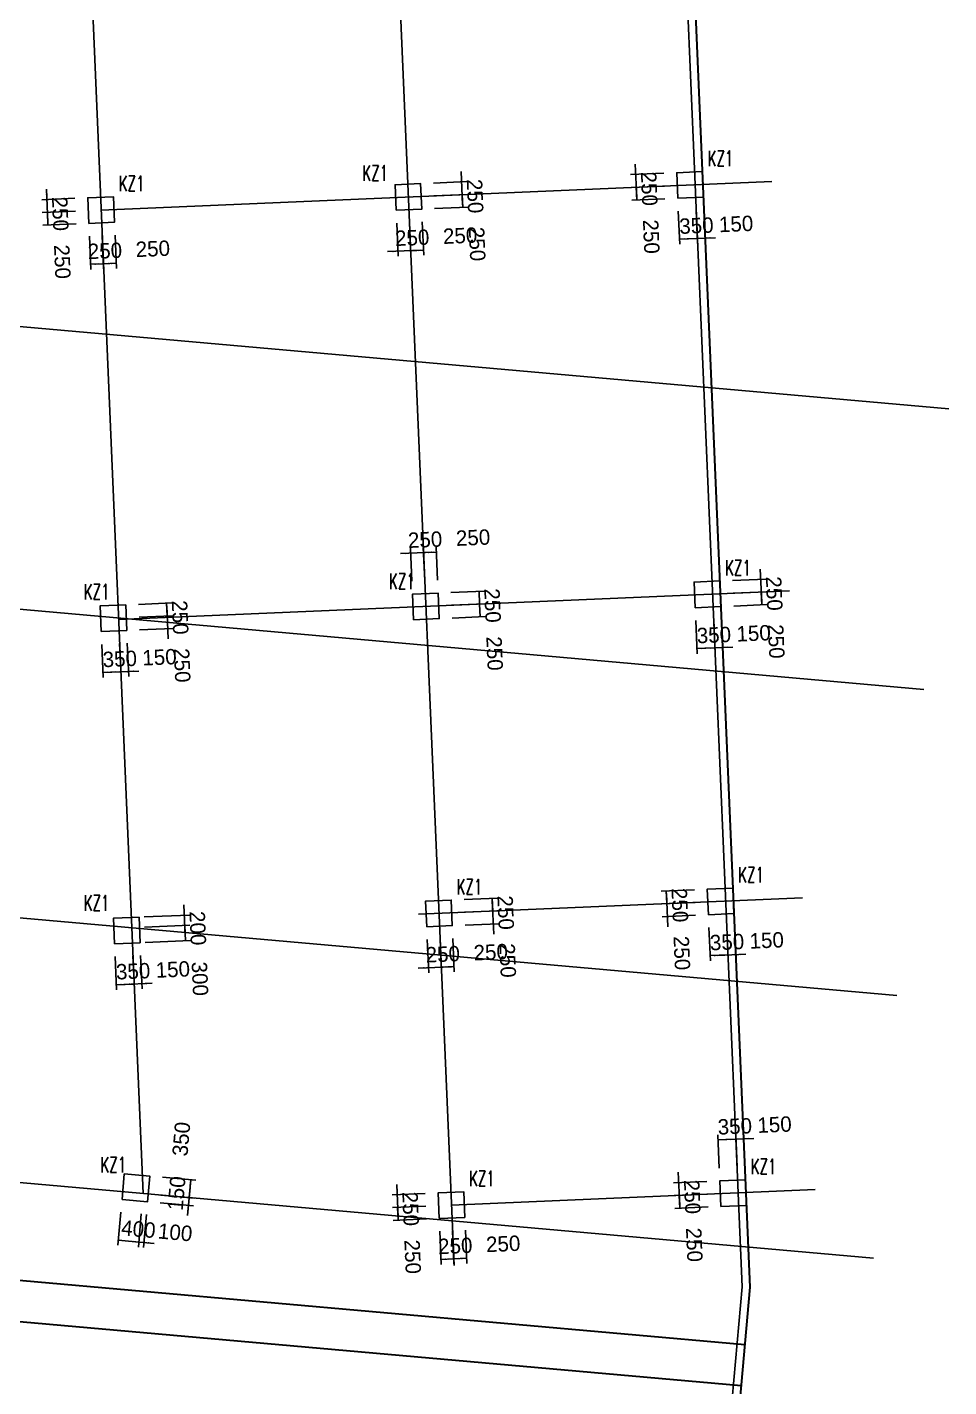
# Model space of a CAD drawing. Extents: x 387171 to 699106, y 11966 to 245688.
# Drawn here: x 648976 to 666956, y 81130 to 107673 of the extents above; entities that cross this region are included whole.
import ezdxf

# ---------------------------------------------------------------- set-up
doc = ezdxf.new("R2010")
doc.units = 0
doc.header["$LTSCALE"] = 100
doc.header["$MEASUREMENT"] = 0
for name, color, linetype in [('COLU', 7, 'Continuous'), ('DIM', 3, 'Continuous'), ('DOTE', 253, 'Continuous'), ('NUM', 7, 'Continuous')]:
    doc.layers.add(name, color=color, linetype=linetype)
doc.styles.add('hztxt', font='hztxt')
doc.styles.get("Standard").update_dxf_attribs({"font": 'standard'})
doc.dimstyles.get("Standard").update_dxf_attribs({"dimtxt": 300, "dimasz": 100, "dimexe": 100, "dimexo": 250, "dimgap": 100, "dimtad": 0, "dimtoh": 1, "dimdec": 0, "dimdsep": 46, "dimcen": 0.09, "dimclrt": 7, "dimadec": 0, "dimazin": 0, "dimtfac": 1, "dimtdec": 4, "dimtofl": 0, "dimtmove": 0, "dimatfit": 3, "dimfxl": 1, "dimtolj": 1, "dimtzin": 0, "dimarcsym": 0})

# ---------------------------------------------------------------- blocks, each defined once
blk = doc.blocks.new('*D1276')
at = {"layer": 'DIM', "color": 0, "linetype": 'ByBlock', "lineweight": -2}
for p, q in [((650690, 89528), (650717, 88878)), ((651039, 89543), (651067, 88893)), ((650713, 88978), (651063, 88993))]:
    blk.add_line(p, q, dxfattribs=at)
for points in [[(650713, 88978), (650812, 88999), (650814, 88966)], [(651063, 88993), (650964, 88972), (650962, 89006)]]:
    blk.add_solid(points, dxfattribs=at)
at = {"layer": 'DIM', "color": 7, "linetype": 'Continuous', "lineweight": -2, "insert": (651042, 89242), "char_height": 300, "width": 566.67, "attachment_point": 5, "rotation": 2.444, "style": 'hztxt'}
blk.add_mtext('350', dxfattribs=at)
blk = doc.blocks.new('*D1178')
at = {"layer": 'DIM', "color": 0, "linetype": 'ByBlock', "lineweight": -2}
for p, q in [((651039, 89543), (651067, 88893)), ((651189, 89549), (651217, 88900)), ((650863, 88985), (651412, 89008))]:
    blk.add_line(p, q, dxfattribs=at)
for points in [[(651063, 88993), (650964, 88972), (650962, 89006)], [(651213, 89000), (651312, 89020), (651313, 88987)]]:
    blk.add_solid(points, dxfattribs=at)
at = {"layer": 'DIM', "color": 7, "linetype": 'Continuous', "lineweight": -2, "insert": (651817, 89276), "char_height": 300, "width": 476.67, "attachment_point": 5, "rotation": 2.444, "style": 'hztxt'}
blk.add_mtext('150', dxfattribs=at)
blk = doc.blocks.new('*D760')
at = {"layer": 'DIM', "color": 0, "linetype": 'ByBlock', "lineweight": -2}
for p, q in [((650804, 84539), (650746, 83892)), ((651202, 84504), (651145, 83856)), ((650755, 83991), (651153, 83956))]:
    blk.add_line(p, q, dxfattribs=at)
for points in [[(650755, 83991), (650856, 83999), (650853, 83966)], [(651153, 83956), (651052, 83948), (651055, 83981)]]:
    blk.add_solid(points, dxfattribs=at)
at = {"layer": 'DIM', "color": 7, "linetype": 'Continuous', "lineweight": -2, "insert": (651146, 84208), "char_height": 300, "width": 576.67, "attachment_point": 5, "rotation": 354.9316, "style": 'hztxt'}
blk.add_mtext('400', dxfattribs=at)
blk = doc.blocks.new('*D316')
at = {"layer": 'DIM', "color": 0, "linetype": 'ByBlock', "lineweight": -2}
for p, q in [((651202, 84504), (651145, 83856)), ((651302, 84495), (651244, 83848)), ((650954, 83974), (651452, 83929))]:
    blk.add_line(p, q, dxfattribs=at)
for points in [[(651153, 83956), (651052, 83948), (651055, 83981)], [(651253, 83947), (651354, 83955), (651351, 83922)]]:
    blk.add_solid(points, dxfattribs=at)
at = {"layer": 'DIM', "color": 7, "linetype": 'Continuous', "lineweight": -2, "insert": (651863, 84144), "char_height": 300, "width": 476.67, "attachment_point": 5, "rotation": 354.9316, "style": 'hztxt'}
blk.add_mtext('100', dxfattribs=at)
blk = doc.blocks.new('*D278')
at = {"layer": 'DIM', "color": 0, "linetype": 'ByBlock', "lineweight": -2}
for p, q in [((652103, 84474), (652152, 85022)), ((651573, 84722), (652220, 84665)), ((651586, 84871), (652233, 84814))]:
    blk.add_line(p, q, dxfattribs=at)
for points in [[(652121, 84673), (652128, 84572), (652095, 84575)], [(652134, 84823), (652126, 84924), (652159, 84921)]]:
    blk.add_solid(points, dxfattribs=at)
at = {"layer": 'DIM', "color": 7, "linetype": 'Continuous', "lineweight": -2, "insert": (651890, 84906), "char_height": 300, "width": 476.67, "attachment_point": 5, "rotation": 84.9316, "style": 'hztxt'}
blk.add_mtext('150', dxfattribs=at)
blk = doc.blocks.new('*D2826')
at = {"layer": 'DIM', "color": 0, "linetype": 'ByBlock', "lineweight": -2}
for p, q in [((651617, 85220), (652264, 85163)), ((652134, 84823), (652165, 85171)), ((651586, 84871), (652233, 84814))]:
    blk.add_line(p, q, dxfattribs=at)
for points in [[(652165, 85171), (652173, 85070), (652139, 85073)], [(652134, 84823), (652126, 84924), (652159, 84921)]]:
    blk.add_solid(points, dxfattribs=at)
at = {"layer": 'DIM', "color": 7, "linetype": 'Continuous', "lineweight": -2, "insert": (651984, 85967), "char_height": 300, "width": 566.67, "attachment_point": 5, "rotation": 84.9316, "style": 'hztxt'}
blk.add_mtext('350', dxfattribs=at)
blk = doc.blocks.new('*D2434')
at = {"layer": 'DIM', "color": 0, "linetype": 'ByBlock', "lineweight": -2}
for p, q in [((650429, 95624), (650457, 94975)), ((650779, 95639), (650807, 94990)), ((650453, 95075), (650803, 95090))]:
    blk.add_line(p, q, dxfattribs=at)
for points in [[(650453, 95075), (650552, 95096), (650553, 95062)], [(650803, 95090), (650703, 95069), (650702, 95102)]]:
    blk.add_solid(points, dxfattribs=at)
at = {"layer": 'DIM', "color": 7, "linetype": 'Continuous', "lineweight": -2, "insert": (650782, 95339), "char_height": 300, "width": 566.67, "attachment_point": 5, "rotation": 2.444, "style": 'hztxt'}
blk.add_mtext('350', dxfattribs=at)
blk = doc.blocks.new('*D1997')
at = {"layer": 'DIM', "color": 0, "linetype": 'ByBlock', "lineweight": -2}
for p, q in [((650779, 95639), (650807, 94990)), ((650929, 95645), (650957, 94996)), ((650603, 95081), (651152, 95104))]:
    blk.add_line(p, q, dxfattribs=at)
for points in [[(650803, 95090), (650703, 95069), (650702, 95102)], [(650952, 95096), (651052, 95117), (651053, 95084)]]:
    blk.add_solid(points, dxfattribs=at)
at = {"layer": 'DIM', "color": 7, "linetype": 'Continuous', "lineweight": -2, "insert": (651556, 95372), "char_height": 300, "width": 476.67, "attachment_point": 5, "rotation": 2.444, "style": 'hztxt'}
blk.add_mtext('150', dxfattribs=at)
blk = doc.blocks.new('*D1548')
at = {"layer": 'DIM', "color": 0, "linetype": 'ByBlock', "lineweight": -2}
for p, q in [((651726, 95729), (651698, 96379)), ((651157, 96156), (651807, 96183)), ((651168, 95906), (651817, 95934))]:
    blk.add_line(p, q, dxfattribs=at)
for points in [[(651707, 96179), (651686, 96278), (651719, 96280)], [(651718, 95929), (651738, 95830), (651705, 95829)]]:
    blk.add_solid(points, dxfattribs=at)
at = {"layer": 'DIM', "color": 7, "linetype": 'Continuous', "lineweight": -2, "insert": (651998, 95214), "char_height": 300, "width": 566.67, "attachment_point": 5, "rotation": 272.444, "style": 'hztxt'}
blk.add_mtext('250', dxfattribs=at)
blk = doc.blocks.new('*D1510')
at = {"layer": 'DIM', "color": 0, "linetype": 'ByBlock', "lineweight": -2}
for p, q in [((651147, 96405), (651796, 96433)), ((651707, 96179), (651696, 96429)), ((651157, 96156), (651807, 96183))]:
    blk.add_line(p, q, dxfattribs=at)
for points in [[(651696, 96429), (651717, 96330), (651684, 96328)], [(651707, 96179), (651686, 96278), (651719, 96280)]]:
    blk.add_solid(points, dxfattribs=at)
at = {"layer": 'DIM', "color": 7, "linetype": 'Continuous', "lineweight": -2, "insert": (651958, 96150), "char_height": 300, "width": 566.67, "attachment_point": 5, "rotation": 272.444, "style": 'hztxt'}
blk.add_mtext('250', dxfattribs=at)
blk = doc.blocks.new('*D1045')
at = {"layer": 'DIM', "color": 0, "linetype": 'ByBlock', "lineweight": -2}
for p, q in [((661679, 85317), (661707, 84667)), ((662237, 85140), (661588, 85112)), ((662248, 84890), (661598, 84863))]:
    blk.add_line(p, q, dxfattribs=at)
for points in [[(661688, 85117), (661667, 85216), (661700, 85217)], [(661698, 84867), (661719, 84768), (661686, 84766)]]:
    blk.add_solid(points, dxfattribs=at)
at = {"layer": 'DIM', "color": 7, "linetype": 'Continuous', "lineweight": -2, "insert": (661950, 84837), "char_height": 300, "width": 566.67, "attachment_point": 5, "rotation": 272.444, "style": 'hztxt'}
blk.add_mtext('250', dxfattribs=at)
blk = doc.blocks.new('*D626')
at = {"layer": 'DIM', "color": 0, "linetype": 'ByBlock', "lineweight": -2}
for p, q in [((662248, 84890), (661598, 84863)), ((661698, 84867), (661709, 84617)), ((662259, 84641), (661609, 84613))]:
    blk.add_line(p, q, dxfattribs=at)
for points in [[(661698, 84867), (661719, 84768), (661686, 84766)], [(661709, 84617), (661688, 84716), (661721, 84718)]]:
    blk.add_solid(points, dxfattribs=at)
at = {"layer": 'DIM', "color": 7, "linetype": 'Continuous', "lineweight": -2, "insert": (661990, 83902), "char_height": 300, "width": 566.67, "attachment_point": 5, "rotation": 272.444, "style": 'hztxt'}
blk.add_mtext('250', dxfattribs=at)
blk = doc.blocks.new('*D556')
at = {"layer": 'DIM', "color": 0, "linetype": 'ByBlock', "lineweight": -2}
for p, q in [((662476, 85401), (662449, 86050)), ((662826, 85416), (662798, 86065)), ((662453, 85950), (662803, 85965))]:
    blk.add_line(p, q, dxfattribs=at)
for points in [[(662453, 85950), (662552, 85971), (662553, 85938)], [(662803, 85965), (662703, 85944), (662702, 85977)]]:
    blk.add_solid(points, dxfattribs=at)
at = {"layer": 'DIM', "color": 7, "linetype": 'Continuous', "lineweight": -2, "insert": (662782, 86214), "char_height": 300, "width": 566.67, "attachment_point": 5, "rotation": 2.444, "style": 'hztxt'}
blk.add_mtext('350', dxfattribs=at)
blk = doc.blocks.new('*D143')
at = {"layer": 'DIM', "color": 0, "linetype": 'ByBlock', "lineweight": -2}
for p, q in [((662826, 85416), (662798, 86065)), ((662976, 85422), (662948, 86071)), ((662603, 85957), (663152, 85980))]:
    blk.add_line(p, q, dxfattribs=at)
for points in [[(662803, 85965), (662703, 85944), (662702, 85977)], [(662952, 85971), (663052, 85992), (663053, 85959)]]:
    blk.add_solid(points, dxfattribs=at)
at = {"layer": 'DIM', "color": 7, "linetype": 'Continuous', "lineweight": -2, "insert": (663556, 86247), "char_height": 300, "width": 476.67, "attachment_point": 5, "rotation": 2.444, "style": 'hztxt'}
blk.add_mtext('150', dxfattribs=at)
blk = doc.blocks.new('*D2699')
at = {"layer": 'DIM', "color": 0, "linetype": 'ByBlock', "lineweight": -2}
for p, q in [((656184, 85082), (656212, 84433)), ((656742, 84906), (656093, 84878)), ((656753, 84656), (656103, 84628))]:
    blk.add_line(p, q, dxfattribs=at)
for points in [[(656193, 84882), (656172, 84981), (656205, 84983)], [(656203, 84632), (656224, 84533), (656191, 84532)]]:
    blk.add_solid(points, dxfattribs=at)
at = {"layer": 'DIM', "color": 7, "linetype": 'Continuous', "lineweight": -2, "insert": (656455, 84603), "char_height": 300, "width": 566.67, "attachment_point": 5, "rotation": 272.444, "style": 'hztxt'}
blk.add_mtext('250', dxfattribs=at)
blk = doc.blocks.new('*D2666')
at = {"layer": 'DIM', "color": 0, "linetype": 'ByBlock', "lineweight": -2}
for p, q in [((656753, 84656), (656103, 84628)), ((656203, 84632), (656214, 84383)), ((656764, 84406), (656114, 84378))]:
    blk.add_line(p, q, dxfattribs=at)
for points in [[(656203, 84632), (656224, 84533), (656191, 84532)], [(656214, 84383), (656193, 84482), (656226, 84483)]]:
    blk.add_solid(points, dxfattribs=at)
at = {"layer": 'DIM', "color": 7, "linetype": 'Continuous', "lineweight": -2, "insert": (656495, 83668), "char_height": 300, "width": 566.67, "attachment_point": 5, "rotation": 272.444, "style": 'hztxt'}
blk.add_mtext('250', dxfattribs=at)
blk = doc.blocks.new('*D2220')
at = {"layer": 'DIM', "color": 0, "linetype": 'ByBlock', "lineweight": -2}
for p, q in [((657024, 84167), (657052, 83518)), ((657274, 84178), (657301, 83528)), ((657047, 83617), (657297, 83628))]:
    blk.add_line(p, q, dxfattribs=at)
for points in [[(657047, 83617), (657147, 83638), (657148, 83605)], [(657297, 83628), (657198, 83607), (657197, 83641)]]:
    blk.add_solid(points, dxfattribs=at)
at = {"layer": 'DIM', "color": 7, "linetype": 'Continuous', "lineweight": -2, "insert": (657327, 83880), "char_height": 300, "width": 566.67, "attachment_point": 5, "rotation": 2.444, "style": 'hztxt'}
blk.add_mtext('250', dxfattribs=at)
blk = doc.blocks.new('*D1787')
at = {"layer": 'DIM', "color": 0, "linetype": 'ByBlock', "lineweight": -2}
for p, q in [((657274, 84178), (657301, 83528)), ((657524, 84188), (657551, 83539)), ((657297, 83628), (657547, 83639))]:
    blk.add_line(p, q, dxfattribs=at)
for points in [[(657297, 83628), (657396, 83649), (657398, 83616)], [(657547, 83639), (657448, 83618), (657446, 83651)]]:
    blk.add_solid(points, dxfattribs=at)
at = {"layer": 'DIM', "color": 7, "linetype": 'Continuous', "lineweight": -2, "insert": (658262, 83920), "char_height": 300, "width": 566.67, "attachment_point": 5, "rotation": 2.444, "style": 'hztxt'}
blk.add_mtext('250', dxfattribs=at)
blk = doc.blocks.new('*D1008')
at = {"layer": 'DIM', "color": 0, "linetype": 'ByBlock', "lineweight": -2}
for p, q in [((649908, 104332), (649258, 104304)), ((649350, 104508), (649377, 103859)), ((649918, 104082), (649269, 104054))]:
    blk.add_line(p, q, dxfattribs=at)
for points in [[(649358, 104308), (649337, 104408), (649370, 104409)], [(649369, 104059), (649390, 103959), (649356, 103958)]]:
    blk.add_solid(points, dxfattribs=at)
at = {"layer": 'DIM', "color": 7, "linetype": 'Continuous', "lineweight": -2, "insert": (649620, 104029), "char_height": 300, "width": 566.67, "attachment_point": 5, "rotation": 272.444, "style": 'hztxt'}
blk.add_mtext('250', dxfattribs=at)
blk = doc.blocks.new('*D553')
at = {"layer": 'DIM', "color": 0, "linetype": 'ByBlock', "lineweight": -2}
for p, q in [((649918, 104082), (649269, 104054)), ((649369, 104059), (649379, 103809)), ((649929, 103832), (649280, 103805))]:
    blk.add_line(p, q, dxfattribs=at)
for points in [[(649369, 104059), (649390, 103959), (649356, 103958)], [(649379, 103809), (649359, 103908), (649392, 103909)]]:
    blk.add_solid(points, dxfattribs=at)
at = {"layer": 'DIM', "color": 7, "linetype": 'Continuous', "lineweight": -2, "insert": (649660, 103094), "char_height": 300, "width": 566.67, "attachment_point": 5, "rotation": 272.444, "style": 'hztxt'}
blk.add_mtext('250', dxfattribs=at)
blk = doc.blocks.new('*D140')
at = {"layer": 'DIM', "color": 0, "linetype": 'ByBlock', "lineweight": -2}
for p, q in [((650189, 103593), (650217, 102944)), ((650439, 103604), (650467, 102954)), ((650213, 103044), (650463, 103054))]:
    blk.add_line(p, q, dxfattribs=at)
for points in [[(650213, 103044), (650312, 103065), (650313, 103031)], [(650463, 103054), (650363, 103033), (650362, 103067)]]:
    blk.add_solid(points, dxfattribs=at)
at = {"layer": 'DIM', "color": 7, "linetype": 'Continuous', "lineweight": -2, "insert": (650492, 103306), "char_height": 300, "width": 566.67, "attachment_point": 5, "rotation": 2.444, "style": 'hztxt'}
blk.add_mtext('250', dxfattribs=at)
blk = doc.blocks.new('*D68')
at = {"layer": 'DIM', "color": 0, "linetype": 'ByBlock', "lineweight": -2}
for p, q in [((650439, 103604), (650467, 102954)), ((650689, 103615), (650717, 102965)), ((650463, 103054), (650712, 103065))]:
    blk.add_line(p, q, dxfattribs=at)
for points in [[(650463, 103054), (650562, 103075), (650563, 103042)], [(650712, 103065), (650613, 103044), (650612, 103077)]]:
    blk.add_solid(points, dxfattribs=at)
at = {"layer": 'DIM', "color": 7, "linetype": 'Continuous', "lineweight": -2, "insert": (651427, 103346), "char_height": 300, "width": 566.67, "attachment_point": 5, "rotation": 2.444, "style": 'hztxt'}
blk.add_mtext('250', dxfattribs=at)
blk = doc.blocks.new('*D2665')
at = {"layer": 'DIM', "color": 0, "linetype": 'ByBlock', "lineweight": -2}
for p, q in [((660839, 104999), (660867, 104349)), ((661397, 104822), (660748, 104795)), ((661408, 104572), (660758, 104545))]:
    blk.add_line(p, q, dxfattribs=at)
for points in [[(660848, 104799), (660827, 104898), (660860, 104899)], [(660858, 104549), (660879, 104450), (660846, 104448)]]:
    blk.add_solid(points, dxfattribs=at)
at = {"layer": 'DIM', "color": 7, "linetype": 'Continuous', "lineweight": -2, "insert": (661110, 104519), "char_height": 300, "width": 566.67, "attachment_point": 5, "rotation": 272.444, "style": 'hztxt'}
blk.add_mtext('250', dxfattribs=at)
blk = doc.blocks.new('*D2219')
at = {"layer": 'DIM', "color": 0, "linetype": 'ByBlock', "lineweight": -2}
for p, q in [((661408, 104572), (660758, 104545)), ((661418, 104323), (660769, 104295)), ((660858, 104549), (660869, 104299))]:
    blk.add_line(p, q, dxfattribs=at)
for points in [[(660858, 104549), (660879, 104450), (660846, 104448)], [(660869, 104299), (660848, 104398), (660881, 104400)]]:
    blk.add_solid(points, dxfattribs=at)
at = {"layer": 'DIM', "color": 7, "linetype": 'Continuous', "lineweight": -2, "insert": (661150, 103584), "char_height": 300, "width": 566.67, "attachment_point": 5, "rotation": 272.444, "style": 'hztxt'}
blk.add_mtext('250', dxfattribs=at)
blk = doc.blocks.new('*D2178')
at = {"layer": 'DIM', "color": 0, "linetype": 'ByBlock', "lineweight": -2}
for p, q in [((661679, 104084), (661707, 103434)), ((662029, 104099), (662056, 103449)), ((661702, 103534), (662052, 103549))]:
    blk.add_line(p, q, dxfattribs=at)
for points in [[(661702, 103534), (661802, 103555), (661803, 103522)], [(662052, 103549), (661953, 103528), (661951, 103561)]]:
    blk.add_solid(points, dxfattribs=at)
at = {"layer": 'DIM', "color": 7, "linetype": 'Continuous', "lineweight": -2, "insert": (662032, 103798), "char_height": 300, "width": 566.67, "attachment_point": 5, "rotation": 2.444, "style": 'hztxt'}
blk.add_mtext('350', dxfattribs=at)
blk = doc.blocks.new('*D1709')
at = {"layer": 'DIM', "color": 0, "linetype": 'ByBlock', "lineweight": -2}
for p, q in [((662029, 104099), (662056, 103449)), ((662178, 104105), (662206, 103456)), ((661852, 103540), (662402, 103564))]:
    blk.add_line(p, q, dxfattribs=at)
for points in [[(662052, 103549), (661953, 103528), (661951, 103561)], [(662202, 103555), (662301, 103576), (662303, 103543)]]:
    blk.add_solid(points, dxfattribs=at)
at = {"layer": 'DIM', "color": 7, "linetype": 'Continuous', "lineweight": -2, "insert": (662806, 103831), "char_height": 300, "width": 476.67, "attachment_point": 5, "rotation": 2.444, "style": 'hztxt'}
blk.add_mtext('150', dxfattribs=at)
blk = doc.blocks.new('*D1298')
at = {"layer": 'DIM', "color": 0, "linetype": 'ByBlock', "lineweight": -2}
for p, q in [((656184, 103849), (656212, 103200)), ((656434, 103860), (656461, 103210)), ((656008, 103291), (656657, 103319))]:
    blk.add_line(p, q, dxfattribs=at)
for points in [[(656207, 103300), (656108, 103279), (656107, 103312)], [(656457, 103310), (656556, 103331), (656558, 103298)]]:
    blk.add_solid(points, dxfattribs=at)
at = {"layer": 'DIM', "color": 7, "linetype": 'Continuous', "lineweight": -2, "insert": (656487, 103562), "char_height": 300, "width": 566.67, "attachment_point": 5, "rotation": 2.444, "style": 'hztxt'}
blk.add_mtext('250', dxfattribs=at)
blk = doc.blocks.new('*D1207')
at = {"layer": 'DIM', "color": 0, "linetype": 'ByBlock', "lineweight": -2}
for p, q in [((656434, 103860), (656461, 103210)), ((656683, 103870), (656711, 103221)), ((656457, 103310), (656707, 103321))]:
    blk.add_line(p, q, dxfattribs=at)
for points in [[(656457, 103310), (656556, 103331), (656558, 103298)], [(656707, 103321), (656608, 103300), (656606, 103333)]]:
    blk.add_solid(points, dxfattribs=at)
at = {"layer": 'DIM', "color": 7, "linetype": 'Continuous', "lineweight": -2, "insert": (657422, 103602), "char_height": 300, "width": 566.67, "attachment_point": 5, "rotation": 2.444, "style": 'hztxt'}
blk.add_mtext('250', dxfattribs=at)
blk = doc.blocks.new('*D792')
at = {"layer": 'DIM', "color": 0, "linetype": 'ByBlock', "lineweight": -2}
for p, q in [((656912, 104381), (657561, 104408)), ((657472, 104154), (657461, 104404)), ((656923, 104131), (657572, 104159))]:
    blk.add_line(p, q, dxfattribs=at)
for points in [[(657461, 104404), (657482, 104305), (657449, 104303)], [(657472, 104154), (657451, 104253), (657484, 104255)]]:
    blk.add_solid(points, dxfattribs=at)
at = {"layer": 'DIM', "color": 7, "linetype": 'Continuous', "lineweight": -2, "insert": (657753, 103439), "char_height": 300, "width": 566.67, "attachment_point": 5, "rotation": 272.444, "style": 'hztxt'}
blk.add_mtext('250', dxfattribs=at)
blk = doc.blocks.new('*D340')
at = {"layer": 'DIM', "color": 0, "linetype": 'ByBlock', "lineweight": -2}
for p, q in [((657470, 104204), (657442, 104854)), ((656901, 104630), (657551, 104658)), ((656912, 104381), (657561, 104408))]:
    blk.add_line(p, q, dxfattribs=at)
for points in [[(657451, 104654), (657430, 104753), (657463, 104754)], [(657461, 104404), (657482, 104305), (657449, 104303)]]:
    blk.add_solid(points, dxfattribs=at)
at = {"layer": 'DIM', "color": 7, "linetype": 'Continuous', "lineweight": -2, "insert": (657713, 104374), "char_height": 300, "width": 566.67, "attachment_point": 5, "rotation": 272.444, "style": 'hztxt'}
blk.add_mtext('250', dxfattribs=at)
blk = doc.blocks.new('*D302')
at = {"layer": 'DIM', "color": 0, "linetype": 'ByBlock', "lineweight": -2}
for p, q in [((662020, 96091), (662048, 95441)), ((662370, 96106), (662397, 95456)), ((662044, 95541), (662393, 95556))]:
    blk.add_line(p, q, dxfattribs=at)
for points in [[(662044, 95541), (662143, 95562), (662144, 95529)], [(662393, 95556), (662294, 95535), (662293, 95569)]]:
    blk.add_solid(points, dxfattribs=at)
at = {"layer": 'DIM', "color": 7, "linetype": 'Continuous', "lineweight": -2, "insert": (662373, 95806), "char_height": 300, "width": 566.67, "attachment_point": 5, "rotation": 2.444, "style": 'hztxt'}
blk.add_mtext('350', dxfattribs=at)
blk = doc.blocks.new('*D2852')
at = {"layer": 'DIM', "color": 0, "linetype": 'ByBlock', "lineweight": -2}
for p, q in [((662370, 96106), (662397, 95456)), ((662520, 96112), (662547, 95463)), ((662193, 95548), (662743, 95571))]:
    blk.add_line(p, q, dxfattribs=at)
for points in [[(662393, 95556), (662294, 95535), (662293, 95569)], [(662543, 95563), (662642, 95584), (662644, 95550)]]:
    blk.add_solid(points, dxfattribs=at)
at = {"layer": 'DIM', "color": 7, "linetype": 'Continuous', "lineweight": -2, "insert": (663147, 95839), "char_height": 300, "width": 476.67, "attachment_point": 5, "rotation": 2.444, "style": 'hztxt'}
blk.add_mtext('150', dxfattribs=at)
blk = doc.blocks.new('*D2461')
at = {"layer": 'DIM', "color": 0, "linetype": 'ByBlock', "lineweight": -2}
for p, q in [((662748, 96622), (663397, 96650)), ((663308, 96396), (663298, 96646)), ((662759, 96373), (663408, 96400))]:
    blk.add_line(p, q, dxfattribs=at)
for points in [[(663298, 96646), (663318, 96547), (663285, 96545)], [(663308, 96396), (663287, 96495), (663321, 96497)]]:
    blk.add_solid(points, dxfattribs=at)
at = {"layer": 'DIM', "color": 7, "linetype": 'Continuous', "lineweight": -2, "insert": (663589, 95681), "char_height": 300, "width": 566.67, "attachment_point": 5, "rotation": 272.444, "style": 'hztxt'}
blk.add_mtext('250', dxfattribs=at)
blk = doc.blocks.new('*D2383')
at = {"layer": 'DIM', "color": 0, "linetype": 'ByBlock', "lineweight": -2}
for p, q in [((662737, 96872), (663387, 96900)), ((663306, 96446), (663278, 97095)), ((662748, 96622), (663397, 96650))]:
    blk.add_line(p, q, dxfattribs=at)
for points in [[(663287, 96896), (663266, 96995), (663299, 96996)], [(663298, 96646), (663318, 96547), (663285, 96545)]]:
    blk.add_solid(points, dxfattribs=at)
at = {"layer": 'DIM', "color": 7, "linetype": 'Continuous', "lineweight": -2, "insert": (663549, 96616), "char_height": 300, "width": 566.67, "attachment_point": 5, "rotation": 272.444, "style": 'hztxt'}
blk.add_mtext('250', dxfattribs=at)
blk = doc.blocks.new('*D1944')
at = {"layer": 'DIM', "color": 0, "linetype": 'ByBlock', "lineweight": -2}
for p, q in [((656259, 97396), (656909, 97424)), ((656482, 96855), (656455, 97505)), ((656732, 96866), (656704, 97516))]:
    blk.add_line(p, q, dxfattribs=at)
for points in [[(656459, 97405), (656360, 97384), (656358, 97417)], [(656709, 97416), (656808, 97436), (656809, 97403)]]:
    blk.add_solid(points, dxfattribs=at)
at = {"layer": 'DIM', "color": 7, "linetype": 'Continuous', "lineweight": -2, "insert": (656738, 97667), "char_height": 300, "width": 566.67, "attachment_point": 5, "rotation": 2.444, "style": 'hztxt'}
blk.add_mtext('250', dxfattribs=at)
blk = doc.blocks.new('*D1498')
at = {"layer": 'DIM', "color": 0, "linetype": 'ByBlock', "lineweight": -2}
for p, q in [((656732, 96866), (656704, 97516)), ((656709, 97416), (656958, 97426)), ((656982, 96877), (656954, 97526))]:
    blk.add_line(p, q, dxfattribs=at)
for points in [[(656709, 97416), (656808, 97436), (656809, 97403)], [(656958, 97426), (656859, 97405), (656858, 97439)]]:
    blk.add_solid(points, dxfattribs=at)
at = {"layer": 'DIM', "color": 7, "linetype": 'Continuous', "lineweight": -2, "insert": (657674, 97707), "char_height": 300, "width": 566.67, "attachment_point": 5, "rotation": 2.444, "style": 'hztxt'}
blk.add_mtext('250', dxfattribs=at)
blk = doc.blocks.new('*D1071')
at = {"layer": 'DIM', "color": 0, "linetype": 'ByBlock', "lineweight": -2}
for p, q in [((657253, 96388), (657902, 96416)), ((657813, 96162), (657803, 96411)), ((657264, 96138), (657913, 96166))]:
    blk.add_line(p, q, dxfattribs=at)
for points in [[(657803, 96411), (657823, 96312), (657790, 96311)], [(657813, 96162), (657792, 96261), (657826, 96262)]]:
    blk.add_solid(points, dxfattribs=at)
at = {"layer": 'DIM', "color": 7, "linetype": 'Continuous', "lineweight": -2, "insert": (658094, 95446), "char_height": 300, "width": 566.67, "attachment_point": 5, "rotation": 272.444, "style": 'hztxt'}
blk.add_mtext('250', dxfattribs=at)
blk = doc.blocks.new('*D994')
at = {"layer": 'DIM', "color": 0, "linetype": 'ByBlock', "lineweight": -2}
for p, q in [((657242, 96638), (657892, 96665)), ((657803, 96411), (657792, 96661)), ((657253, 96388), (657902, 96416))]:
    blk.add_line(p, q, dxfattribs=at)
for points in [[(657792, 96661), (657813, 96562), (657780, 96560)], [(657803, 96411), (657782, 96511), (657815, 96512)]]:
    blk.add_solid(points, dxfattribs=at)
at = {"layer": 'DIM', "color": 7, "linetype": 'Continuous', "lineweight": -2, "insert": (658054, 96382), "char_height": 300, "width": 566.67, "attachment_point": 5, "rotation": 272.444, "style": 'hztxt'}
blk.add_mtext('250', dxfattribs=at)
blk = doc.blocks.new('*D585')
at = {"layer": 'DIM', "color": 0, "linetype": 'ByBlock', "lineweight": -2}
for p, q in [((661994, 90835), (661345, 90807)), ((661445, 90812), (661455, 90562)), ((662005, 90585), (661355, 90558))]:
    blk.add_line(p, q, dxfattribs=at)
for points in [[(661445, 90812), (661466, 90712), (661432, 90711)], [(661455, 90562), (661434, 90661), (661468, 90662)]]:
    blk.add_solid(points, dxfattribs=at)
at = {"layer": 'DIM', "color": 7, "linetype": 'Continuous', "lineweight": -2, "insert": (661707, 90532), "char_height": 300, "width": 566.67, "attachment_point": 5, "rotation": 272.444, "style": 'hztxt'}
blk.add_mtext('250', dxfattribs=at)
blk = doc.blocks.new('*D130')
at = {"layer": 'DIM', "color": 0, "linetype": 'ByBlock', "lineweight": -2}
for p, q in [((662005, 90585), (661355, 90558)), ((661447, 90762), (661474, 90112)), ((662015, 90335), (661366, 90308))]:
    blk.add_line(p, q, dxfattribs=at)
for points in [[(661455, 90562), (661434, 90661), (661468, 90662)], [(661466, 90312), (661487, 90213), (661454, 90211)]]:
    blk.add_solid(points, dxfattribs=at)
at = {"layer": 'DIM', "color": 7, "linetype": 'Continuous', "lineweight": -2, "insert": (661747, 89597), "char_height": 300, "width": 566.67, "attachment_point": 5, "rotation": 272.444, "style": 'hztxt'}
blk.add_mtext('250', dxfattribs=at)
blk = doc.blocks.new('*D93')
at = {"layer": 'DIM', "color": 0, "linetype": 'ByBlock', "lineweight": -2}
for p, q in [((662276, 90096), (662304, 89447)), ((662626, 90111), (662653, 89462)), ((662299, 89547), (662649, 89562))]:
    blk.add_line(p, q, dxfattribs=at)
for points in [[(662299, 89547), (662399, 89568), (662400, 89534)], [(662649, 89562), (662550, 89541), (662548, 89574)]]:
    blk.add_solid(points, dxfattribs=at)
at = {"layer": 'DIM', "color": 7, "linetype": 'Continuous', "lineweight": -2, "insert": (662629, 89811), "char_height": 300, "width": 566.67, "attachment_point": 5, "rotation": 2.444, "style": 'hztxt'}
blk.add_mtext('350', dxfattribs=at)
blk = doc.blocks.new('*D2653')
at = {"layer": 'DIM', "color": 0, "linetype": 'ByBlock', "lineweight": -2}
for p, q in [((662626, 90111), (662653, 89462)), ((662775, 90118), (662803, 89468)), ((662449, 89553), (662999, 89577))]:
    blk.add_line(p, q, dxfattribs=at)
for points in [[(662649, 89562), (662550, 89541), (662548, 89574)], [(662799, 89568), (662898, 89589), (662900, 89556)]]:
    blk.add_solid(points, dxfattribs=at)
at = {"layer": 'DIM', "color": 7, "linetype": 'Continuous', "lineweight": -2, "insert": (663403, 89844), "char_height": 300, "width": 476.67, "attachment_point": 5, "rotation": 2.444, "style": 'hztxt'}
blk.add_mtext('150', dxfattribs=at)
blk = doc.blocks.new('*D2249')
at = {"layer": 'DIM', "color": 0, "linetype": 'ByBlock', "lineweight": -2}
for p, q in [((656781, 89862), (656809, 89212)), ((657031, 89872), (657058, 89223)), ((656605, 89304), (657254, 89331))]:
    blk.add_line(p, q, dxfattribs=at)
for points in [[(656804, 89312), (656705, 89291), (656704, 89325)], [(657054, 89323), (657153, 89344), (657155, 89311)]]:
    blk.add_solid(points, dxfattribs=at)
at = {"layer": 'DIM', "color": 7, "linetype": 'Continuous', "lineweight": -2, "insert": (657084, 89574), "char_height": 300, "width": 566.67, "attachment_point": 5, "rotation": 2.444, "style": 'hztxt'}
blk.add_mtext('250', dxfattribs=at)
blk = doc.blocks.new('*D2158')
at = {"layer": 'DIM', "color": 0, "linetype": 'ByBlock', "lineweight": -2}
for p, q in [((657031, 89872), (657058, 89223)), ((657280, 89883), (657308, 89234)), ((657054, 89323), (657304, 89334))]:
    blk.add_line(p, q, dxfattribs=at)
for points in [[(657054, 89323), (657153, 89344), (657155, 89311)], [(657304, 89334), (657205, 89313), (657203, 89346)]]:
    blk.add_solid(points, dxfattribs=at)
at = {"layer": 'DIM', "color": 7, "linetype": 'Continuous', "lineweight": -2, "insert": (658019, 89614), "char_height": 300, "width": 566.67, "attachment_point": 5, "rotation": 2.444, "style": 'hztxt'}
blk.add_mtext('250', dxfattribs=at)
blk = doc.blocks.new('*D1741')
at = {"layer": 'DIM', "color": 0, "linetype": 'ByBlock', "lineweight": -2}
for p, q in [((658078, 89967), (658050, 90617)), ((657509, 90393), (658158, 90421)), ((657520, 90144), (658169, 90171))]:
    blk.add_line(p, q, dxfattribs=at)
for points in [[(658058, 90417), (658038, 90516), (658071, 90517)], [(658069, 90167), (658090, 90068), (658057, 90066)]]:
    blk.add_solid(points, dxfattribs=at)
at = {"layer": 'DIM', "color": 7, "linetype": 'Continuous', "lineweight": -2, "insert": (658350, 89452), "char_height": 300, "width": 566.67, "attachment_point": 5, "rotation": 272.444, "style": 'hztxt'}
blk.add_mtext('250', dxfattribs=at)
blk = doc.blocks.new('*D1287')
at = {"layer": 'DIM', "color": 0, "linetype": 'ByBlock', "lineweight": -2}
for p, q in [((657498, 90643), (658148, 90671)), ((658058, 90417), (658048, 90667)), ((657509, 90393), (658158, 90421))]:
    blk.add_line(p, q, dxfattribs=at)
for points in [[(658048, 90667), (658069, 90567), (658035, 90566)], [(658058, 90417), (658038, 90516), (658071, 90517)]]:
    blk.add_solid(points, dxfattribs=at)
at = {"layer": 'DIM', "color": 7, "linetype": 'Continuous', "lineweight": -2, "insert": (658310, 90387), "char_height": 300, "width": 566.67, "attachment_point": 5, "rotation": 272.444, "style": 'hztxt'}
blk.add_mtext('250', dxfattribs=at)
blk = doc.blocks.new('*D2716')
at = {"layer": 'DIM', "color": 0, "linetype": 'ByBlock', "lineweight": -2}
for p, q in [((652033, 90536), (652059, 89936)), ((651257, 90303), (652141, 90340)), ((651266, 90103), (652150, 90141))]:
    blk.add_line(p, q, dxfattribs=at)
for points in [[(652041, 90336), (652021, 90435), (652054, 90437)], [(652050, 90136), (652071, 90037), (652038, 90036)]]:
    blk.add_solid(points, dxfattribs=at)
at = {"layer": 'DIM', "color": 7, "linetype": 'Continuous', "lineweight": -2, "insert": (652303, 90082), "char_height": 300, "width": 566.67, "attachment_point": 5, "rotation": 272.444, "style": 'hztxt'}
blk.add_mtext('200', dxfattribs=at)
blk = doc.blocks.new('*D1958')
at = {"layer": 'DIM', "color": 0, "linetype": 'ByBlock', "lineweight": -2}
for p, q in [((651266, 90103), (652150, 90141)), ((652050, 90136), (652063, 89837)), ((651278, 89803), (652163, 89841))]:
    blk.add_line(p, q, dxfattribs=at)
for points in [[(652050, 90136), (652071, 90037), (652038, 90036)], [(652063, 89837), (652042, 89936), (652075, 89937)]]:
    blk.add_solid(points, dxfattribs=at)
at = {"layer": 'DIM', "color": 7, "linetype": 'Continuous', "lineweight": -2, "insert": (652345, 89096), "char_height": 300, "width": 566.67, "attachment_point": 5, "rotation": 272.444, "style": 'hztxt'}
blk.add_mtext('300', dxfattribs=at)
blk = doc.blocks.new('后浇带现场')
at = {"color": 6, "lineweight": 30}
for points in [[(821257, 720830), (821257, 688843), (805860, 662656), (825600, 651049), (814026, 631365), (812236, 611185), (845904, 608199)], [(822057, 720830), (822057, 688625), (806955, 662940), (826695, 651333), (814807, 631115), (813104, 611911), (845975, 608996)]]:
    blk.add_lwpolyline(points, dxfattribs=at)

msp = doc.modelspace()

# ---------------------------------------------------------------- linework, layer by layer
at = {"color": 6, "lineweight": 30}
msp.add_lwpolyline([(476181.3, 232428.8), (494258.1, 233154.4), (494258.1, 231537.9), (540808.1, 231537.9), (540808.1, 232387.9), (590208.1, 232387.9), (590208.1, 232187.9), (593108.1, 232187.9), (593108.1, 230737.9), (608058.1, 230737.9), (608058.1, 231687.9), (648158.1, 231687.9), (648158.1, 230737.9), (657058.1, 230737.9), (657158.1, 196187.9), (658248.2, 196187.9), (663075.9, 83077.9), (659946, 47787.8), (654318.1, 48286.9), (653832.2, 42808.4), (496133.5, 56794.9), (482757.4, 68610.1), (476181.3, 232428.8)], dxfattribs=at)
at = {"layer": 'COLU'}
for points in [[(661668.2, 104333.4), (662167.8, 104354.7), (662146.5, 104854.2), (661646.9, 104832.9)], [(656173.2, 104098.8), (656672.8, 104120.2), (656651.5, 104619.7), (656151.9, 104598.4)], [(650178.7, 103843), (650678.3, 103864.3), (650656.9, 104363.8), (650157.4, 104342.5)], [(656514.4, 96106.1), (657013.9, 96127.4), (656992.6, 96627), (656493.1, 96605.7)], [(662009.4, 96340.6), (662508.9, 96362), (662487.6, 96861.5), (661988.1, 96840.2)], [(650418.7, 95873.9), (650918.3, 95895.2), (650897, 96394.7), (650397.4, 96373.4)], [(662265.2, 90346.1), (662764.8, 90367.4), (662743.5, 90867), (662243.9, 90845.7)], [(656770.2, 90111.6), (657269.8, 90132.9), (657248.5, 90632.4), (656748.9, 90611.1)], [(650679, 89777.5), (651178.5, 89798.8), (651157.2, 90298.3), (650657.6, 90277)], [(650825.7, 84788.2), (651323.7, 84744), (651367.9, 85242.1), (650869.8, 85286.2)], [(662508.3, 84651.3), (663007.9, 84672.6), (662986.5, 85172.2), (662487, 85150.8)], [(657013.3, 84416.8), (657512.9, 84438.1), (657491.5, 84937.6), (656992, 84916.3)]]:
    msp.add_lwpolyline(points, close=True, dxfattribs=at)
at = {"layer": 'DOTE'}
for p, q in [((662925.6, 83081.3), (658102.3, 196087.9)), ((657302.9, 83495.4), (652697.2, 191403.4)), ((651237.4, 84902.3), (646702.6, 191147.6)), ((666955.8, 100223.5), (587358.1, 107283.1)), ((663505.9, 104662), (650417.8, 104103.4)), ((666469.9, 94745), (595896.9, 101004.2)), ((663847, 96669.3), (650759, 96110.7)), ((665939.9, 88768.5), (595366.9, 95027.7)), ((665484.9, 83638.6), (587740.1, 90533.9)), ((656608.8, 90354.9), (664102.9, 90674.8)), ((664346, 84980), (657252.4, 84677.2)), ((662925.6, 83081.3), (659029.6, 39153.6))]:
    msp.add_line(p, q, dxfattribs=at)

# ---------------------------------------------------------------- block references
at = {"color": 3, "lineweight": 30}
msp.add_blockref('后浇带现场', (-182998.7, -527042.1), dxfattribs=at)

# ---------------------------------------------------------------- texts
at = {"layer": 'NUM', "color": 200, "width": 0.7}
for p in [(662252.5, 104960.3), (655515.7, 104676.1), (650763, 104469.9), (662593.7, 96967.6), (656036, 96705.1), (650080.2, 96500.8), (662849.5, 90973), (657354.5, 90738.5), (650079.4, 90425), (650406.5, 85316.1), (663092.6, 85278.2), (657597.6, 85043.7)]:
    msp.add_text('KZ1', height=300, dxfattribs=at).set_placement(p)

# ---------------------------------------------------------------- dimensions: what is measured, and where the dimension line sits
at = {"layer": 'DIM', "color": 200}
for p1, p2, distance, picture, middle in [((656662.1, 104369.9), (656651.5, 104619.7), -800, '*D340', (657691.2, 104882.4)), ((661646.9, 104832.9), (661657.6, 104583.1), -800, '*D2665', (661088.1, 105027.3)), ((661657.6, 104583.1), (661668.2, 104333.4), -800, '*D2219', (661128, 104092)), ((650157.4, 104342.5), (650168, 104092.8), -800, '*D1008', (649598.6, 104537)), ((656672.8, 104120.2), (656662.1, 104369.9), -800, '*D792', (657731.1, 103947.1)), ((661668.2, 104333.4), (662017.9, 104348.3), -800, '*D2178', (661473.8, 103774.6)), ((662017.9, 104348.3), (662167.8, 104354.7), -800, '*D1709', (662393, 103813.8)), ((650168, 104092.8), (650178.7, 103843), -800, '*D553', (649638.5, 103601.6)), ((656173.2, 104098.8), (656423, 104109.5), -800, '*D1298', (655978.8, 103540)), ((656423, 104109.5), (656672.8, 104120.2), -800, '*D1207', (656914.1, 103580)), ((650178.7, 103843), (650428.5, 103853.6), -800, '*D140', (649984.3, 103284.2)), ((650428.5, 103853.6), (650678.3, 103864.3), -800, '*D68', (650919.6, 103324.1)), ((656493.1, 96605.7), (656742.8, 96616.3), 800, '*D1944', (656230.4, 97645.4)), ((656742.8, 96616.3), (656992.6, 96627), 800, '*D1498', (657165.7, 97685.3)), ((657003.3, 96377.2), (656992.6, 96627), -800, '*D994', (658032.4, 96889.6)), ((662498.3, 96611.7), (662487.6, 96861.5), -800, '*D2383', (663527.4, 97124.2)), ((650907.6, 96145), (650897, 96394.7), -800, '*D1510', (651936.7, 96657.4)), ((662508.9, 96362), (662498.3, 96611.7), -800, '*D2461', (663567.3, 96188.9)), ((650918.3, 95895.2), (650907.6, 96145), -800, '*D1548', (651976.6, 95722.1)), ((657013.9, 96127.4), (657003.3, 96377.2), -800, '*D1071', (658072.3, 95954.3)), ((662009.4, 96340.6), (662359.1, 96355.6), -800, '*D302', (661815, 95781.8)), ((662359.1, 96355.6), (662508.9, 96362), -800, '*D2852', (662734.1, 95821.1)), ((650418.7, 95873.9), (650768.4, 95888.8), -800, '*D2434', (650224.3, 95315.1)), ((650768.4, 95888.8), (650918.3, 95895.2), -800, '*D1997', (651143.5, 95354.3)), ((657259.1, 90382.7), (657248.5, 90632.4), -800, '*D1287', (658288.2, 90895.1)), ((662243.9, 90845.7), (662254.6, 90595.9), -800, '*D585', (661685.1, 91040.1)), ((651007.3, 90292), (651015.8, 90092.1), 1035.1, '*D2716', (652282, 90564.6)), ((657269.8, 90132.9), (657259.1, 90382.7), -800, '*D1741', (658328.1, 89959.8)), ((662254.6, 90595.9), (662265.2, 90346.1), -800, '*D130', (661725, 90104.8)), ((662265.2, 90346.1), (662614.9, 90361), -800, '*D93', (662070.8, 89787.3)), ((662614.9, 90361), (662764.8, 90367.4), -800, '*D2653', (662990, 89826.5)), ((656770.2, 90111.6), (657020, 90122.2), -800, '*D2249', (656575.8, 89552.8)), ((657020, 90122.2), (657269.8, 90132.9), -800, '*D2158', (657511.1, 89592.7)), ((650679, 89777.5), (651028.6, 89792.4), -800, '*D1276', (650484.5, 89218.7)), ((651028.6, 89792.4), (651178.5, 89798.8), -800, '*D1178', (651403.7, 89257.9)), ((651337, 84893.4), (651367.9, 85242.1), -800, '*D2826', (651935, 85410.7)), ((662487, 85150.8), (662836.7, 85165.8), 800, '*D556', (662224.3, 86190.6)), ((662836.7, 85165.8), (662986.5, 85172.2), 800, '*D143', (663143.5, 86229.8)), ((651323.7, 84744), (651337, 84893.4), -800, '*D278', (651853.7, 84494.3)), ((662487, 85150.8), (662497.6, 84901.1), -800, '*D1045', (661928.2, 85345.3)), ((656992, 84916.3), (657002.6, 84666.5), -800, '*D2699', (656433.2, 85110.7)), ((650825.7, 84788.2), (651224.1, 84752.9), -800, '*D760', (650559.9, 84259.6)), ((651224.1, 84752.9), (651323.7, 84744), -800, '*D316', (651476.3, 84178.3)), ((662497.6, 84901.1), (662508.3, 84651.3), -800, '*D626', (661968.1, 84410)), ((657002.6, 84666.5), (657013.3, 84416.8), -800, '*D2666', (656473.1, 84175.4)), ((657013.3, 84416.8), (657263.1, 84427.4), -800, '*D2220', (656818.9, 83858)), ((657263.1, 84427.4), (657512.9, 84438.1), -800, '*D1787', (657754.2, 83897.9))]:
    dim = msp.add_aligned_dim(p1=p1, p2=p2, distance=distance, dimstyle='Standard', dxfattribs=at)
    dim.commit()
    dim.dimension.update_dxf_attribs({"geometry": picture, "text_midpoint": middle})
dim = msp.add_linear_dim(base=(652062.8, 89836.5), p1=(651015.8, 90092.1), p2=(651028.6, 89792.4), angle=92.44399, dimstyle='Standard', dxfattribs=at)
dim.commit()
dim.dimension.update_dxf_attribs({"geometry": '*D1958', "text_midpoint": (652321.9, 89629.3)})

doc.saveas('drawing.dxf')
